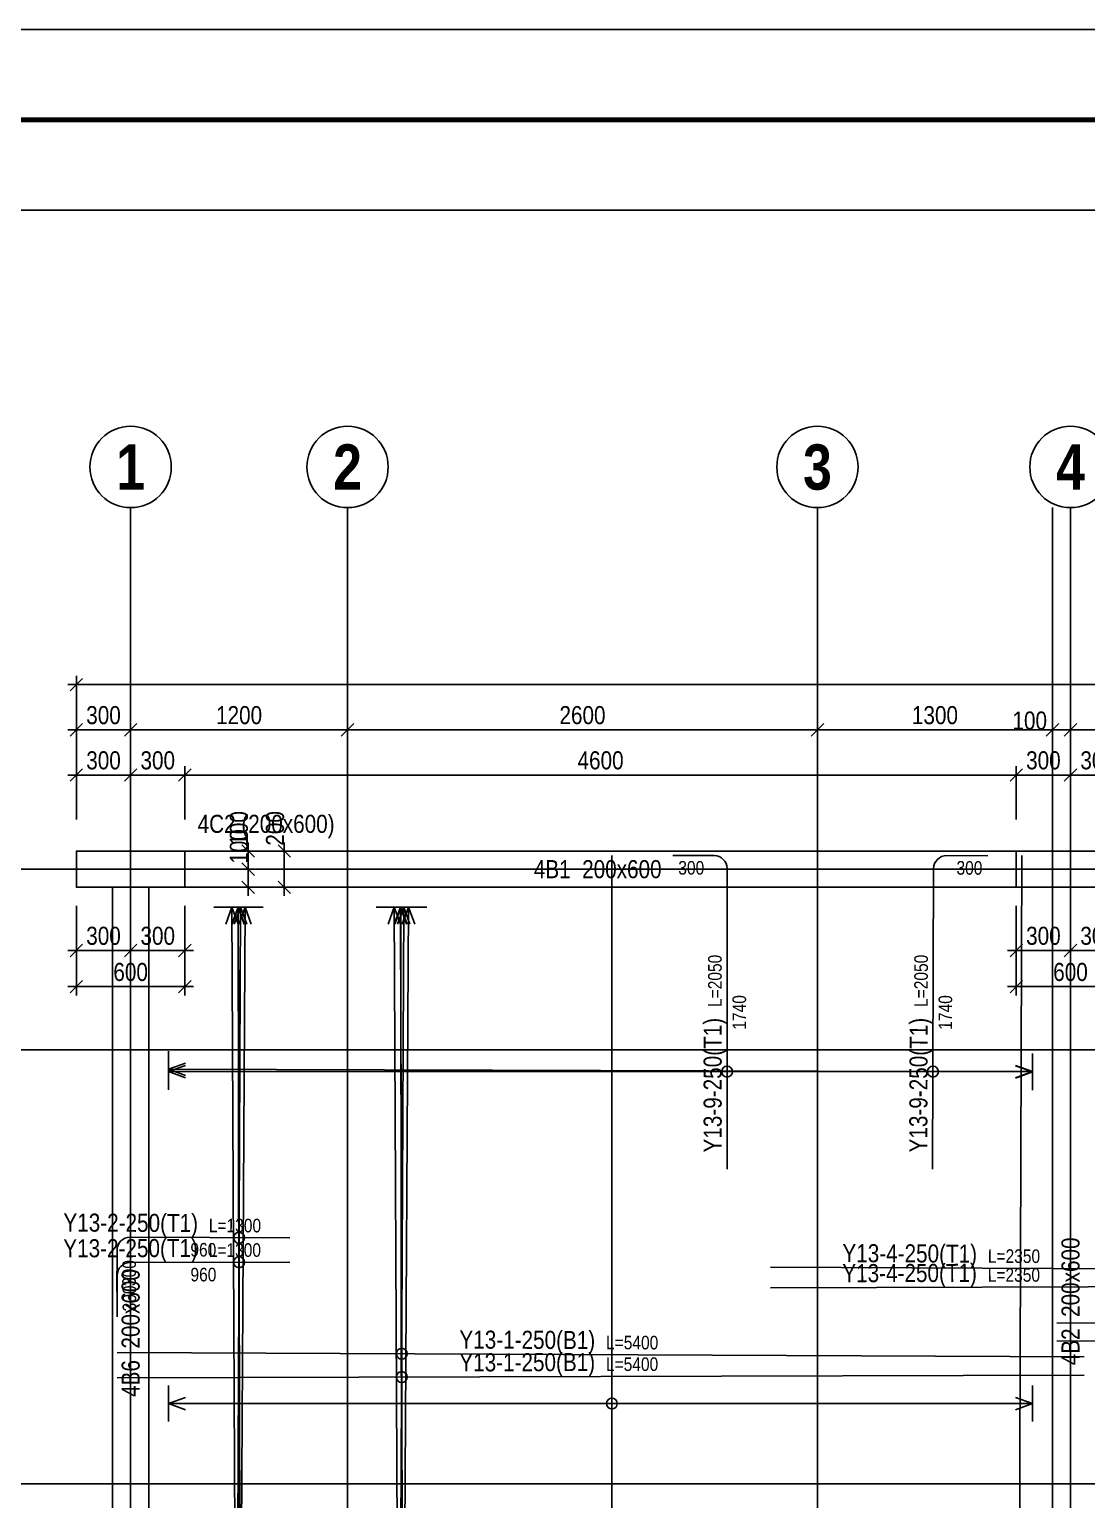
# Model space of a CAD drawing. Extents: x 0 to 206258, y -403073 to 0.
# Drawn here: x 140424 to 146273, y -19780 to -11647 of the extents above; entities that cross this region are included whole.
import ezdxf
from ezdxf.enums import TextEntityAlignment as Align
from ezdxf.lldxf.tags import DXFTag

# ---------------------------------------------------------------- set-up
doc = ezdxf.new("R2010")
doc.units = 0
doc.header["$LTSCALE"] = 1000
for name, color, linetype in [('Axis Circle(Dir 2)', 150, 'Continuous'), ('Axis Label(Dir 2)', 7, 'Continuous'), ('Axis Line(Dir 1)', 8, 'CENTER2'), ('Axis Line(Dir 2)', 150, 'CENTER2'), ('Column Line', 7, 'Continuous'), ('Dimension Line', 5, 'Continuous'), ('Rebar Label', 6, 'Continuous'), ('Rebar Length Text', 8, 'Continuous'), ('Rebar Line', 7, 'Continuous'), ('Rebar Span Line', 5, 'Continuous'), ('SHEETSUMMARY-50', 1, 'Continuous'), ('SheetView', 40, 'Continuous'), ('SheetViewOut', 231, 'Continuous'), ('Top Rebar Label', 6, 'Continuous'), ('Top Rebar Length Text', 8, 'Continuous'), ('Top Rebar Line', 7, 'Continuous'), ('Top Rebar Span Line', 5, 'Continuous')]:
    doc.layers.add(name, color=color, linetype=linetype)
for name, color, linetype, true_color in [('Beam Label', 159, 'Continuous', 0x35424f), ('Beam Line', 159, 'HIDDEN2', 0x35424f), ('Column Label', 159, 'Continuous', 0x35424f), ('Ghost Axis Line', 254, 'Continuous', 0xbebebe)]:
    doc.layers.add(name, color=color, linetype=linetype, true_color=true_color)
doc.styles.add('Axis Label(Dir 2)', font='ARIALNB.TTF', dxfattribs={"height": 250})
doc.styles.add('Beam Label', font='ARIALN.TTF', dxfattribs={"height": 100})
doc.styles.add('Column Label', font='ARIALN.TTF', dxfattribs={"height": 100})
doc.styles.add('Dimension Text', font='ARIALN.TTF', dxfattribs={"height": 100})
doc.styles.add('Rebar Label', font='ARIALN.TTF', dxfattribs={"height": 100})
doc.styles.add('Rebar Length Text', font='ARIALN.TTF', dxfattribs={"height": 75})
doc.styles.add('Top Rebar Label', font='ARIALN.TTF', dxfattribs={"height": 100})
doc.styles.add('Top Rebar Length Text', font='ARIALN.TTF', dxfattribs={"height": 75})
tags = doc.linetypes.add('CENTER2', pattern=[1.125, 0.75, -0.125, 0.125, -0.125]).pattern_tags.tags
tags[10:11] = [DXFTag(74, 4), DXFTag(75, 0), DXFTag(340, '0'), DXFTag(46, 0.0), DXFTag(50, 0.0), DXFTag(44, 0.0), DXFTag(45, 0.0)]
tags[8:9] = [DXFTag(74, 4), DXFTag(75, 0), DXFTag(340, '0'), DXFTag(46, 0.0), DXFTag(50, 0.0), DXFTag(44, 0.0), DXFTag(45, 0.0)]
tags[6:7] = [DXFTag(74, 4), DXFTag(75, 0), DXFTag(340, '0'), DXFTag(46, 0.0), DXFTag(50, 0.0), DXFTag(44, 0.0), DXFTag(45, 0.0)]
tags[4:5] = [DXFTag(74, 4), DXFTag(75, 0), DXFTag(340, '0'), DXFTag(46, 0.0), DXFTag(50, 0.0), DXFTag(44, 0.0), DXFTag(45, 0.0)]
tags = doc.linetypes.add('HIDDEN2', pattern=[0.1875, 0.125, -0.0625]).pattern_tags.tags
tags[6:7] = [DXFTag(74, 4), DXFTag(75, 0), DXFTag(340, '0'), DXFTag(46, 0.0), DXFTag(50, 0.0), DXFTag(44, 0.0), DXFTag(45, 0.0)]
tags[4:5] = [DXFTag(74, 4), DXFTag(75, 0), DXFTag(340, '0'), DXFTag(46, 0.0), DXFTag(50, 0.0), DXFTag(44, 0.0), DXFTag(45, 0.0)]
doc.dimstyles.get("Standard").update_dxf_attribs({"dimtxt": 100, "dimasz": 30, "dimexe": 48.3, "dimexo": 103.5, "dimgap": 30, "dimtad": 1, "dimtoh": 1, "dimdec": 1, "dimdsep": 46, "dimtxsty": 'Dimension Text', "dimblk": 'PCDIM_TICK', "dimcen": 0.09, "dimclrd": 5, "dimclre": 5, "dimclrt": 5, "dimadec": 1, "dimazin": 0, "dimtp": 1, "dimtm": 1, "dimtfac": 1, "dimtdec": 4, "dimtofl": 0, "dimtmove": 0, "dimatfit": 3, "dimfxl": 1, "dimtolj": 1, "dimtzin": 0, "dimarcsym": 0})

# ---------------------------------------------------------------- blocks, each defined once
blk = doc.blocks.new('PCDIM_TICK')
at = {"layer": 'Dimension Line', "color": 0, "transparency": 33554687}
for p, q in [((1.15, 1.15), (-1.15, -1.15)), ((1.61, 0), (0, 0))]:
    blk.add_line(p, q, dxfattribs=at)
blk = doc.blocks.new('*U1080')
at = {"layer": 'Dimension Line', "color": 5, "true_color": 0x0000ff, "transparency": 16777216}
for p, q in [((145884.3, -16495.7), (145884.3, -16790.5)), ((146184.3, -16495.7), (146184.3, -16790.5)), ((145884.3, -16742.2), (146184.3, -16742.2))]:
    blk.add_line(p, q, dxfattribs=at)
at = {"layer": 'Dimension Line', "color": 5, "true_color": 0x0000ff, "transparency": 16777216, "xscale": 30, "yscale": 30, "rotation": 180.0000000000004}
blk.add_blockref('PCDIM_TICK', (145884.3, -16742.2), dxfattribs=at)
at = {"layer": 'Dimension Line', "color": 5, "true_color": 0x0000ff, "transparency": 16777216, "xscale": 30, "yscale": 30}
blk.add_blockref('PCDIM_TICK', (146184.3, -16742.2), dxfattribs=at)
at = {"layer": 'Dimension Line', "color": 5, "true_color": 0x0000ff, "transparency": 16777216, "insert": (146034.3, -16712.2), "char_height": 100, "width": 181.501, "attachment_point": 8, "style": 'Dimension Text'}
blk.add_mtext('300', dxfattribs=at)
blk = doc.blocks.new('*U1081')
at = {"layer": 'Dimension Line', "color": 5, "true_color": 0x0000ff, "transparency": 16777216}
for p, q in [((146184.3, -16495.7), (146184.3, -16790.5)), ((146484.3, -16495.7), (146484.3, -16790.5)), ((146184.3, -16742.2), (146484.3, -16742.2))]:
    blk.add_line(p, q, dxfattribs=at)
at = {"layer": 'Dimension Line', "color": 5, "true_color": 0x0000ff, "transparency": 16777216, "xscale": 30, "yscale": 30, "rotation": 180.0000000000004}
blk.add_blockref('PCDIM_TICK', (146184.3, -16742.2), dxfattribs=at)
at = {"layer": 'Dimension Line', "color": 5, "true_color": 0x0000ff, "transparency": 16777216, "xscale": 30, "yscale": 30}
blk.add_blockref('PCDIM_TICK', (146484.3, -16742.2), dxfattribs=at)
at = {"layer": 'Dimension Line', "color": 5, "true_color": 0x0000ff, "transparency": 16777216, "insert": (146334.3, -16712.2), "char_height": 100, "width": 181.501, "attachment_point": 8, "style": 'Dimension Text'}
blk.add_mtext('300', dxfattribs=at)
blk = doc.blocks.new('*U1082')
at = {"layer": 'Dimension Line', "color": 5, "true_color": 0x0000ff, "transparency": 16777216}
for p, q in [((145884.3, -16495.7), (145884.3, -16990.5)), ((146484.3, -16495.7), (146484.3, -16990.5)), ((145884.3, -16942.2), (146484.3, -16942.2))]:
    blk.add_line(p, q, dxfattribs=at)
at = {"layer": 'Dimension Line', "color": 5, "true_color": 0x0000ff, "transparency": 16777216, "xscale": 30, "yscale": 30, "rotation": 180.0000000000004}
blk.add_blockref('PCDIM_TICK', (145884.3, -16942.2), dxfattribs=at)
at = {"layer": 'Dimension Line', "color": 5, "true_color": 0x0000ff, "transparency": 16777216, "xscale": 30, "yscale": 30}
blk.add_blockref('PCDIM_TICK', (146484.3, -16942.2), dxfattribs=at)
at = {"layer": 'Dimension Line', "color": 5, "true_color": 0x0000ff, "transparency": 16777216, "insert": (146184.3, -16912.2), "char_height": 100, "width": 181.97, "attachment_point": 8, "style": 'Dimension Text'}
blk.add_mtext('600', dxfattribs=at)
blk = doc.blocks.new('*U1200')
at = {"layer": 'Dimension Line', "color": 5, "true_color": 0x0000ff, "transparency": 16777216}
for p, q in [((140684.3, -16495.7), (140684.3, -16790.5)), ((140984.3, -16495.7), (140984.3, -16790.5)), ((140684.3, -16742.2), (140984.3, -16742.2))]:
    blk.add_line(p, q, dxfattribs=at)
at = {"layer": 'Dimension Line', "color": 5, "true_color": 0x0000ff, "transparency": 16777216, "xscale": 30, "yscale": 30, "rotation": 180.0000000000004}
blk.add_blockref('PCDIM_TICK', (140684.3, -16742.2), dxfattribs=at)
at = {"layer": 'Dimension Line', "color": 5, "true_color": 0x0000ff, "transparency": 16777216, "xscale": 30, "yscale": 30}
blk.add_blockref('PCDIM_TICK', (140984.3, -16742.2), dxfattribs=at)
at = {"layer": 'Dimension Line', "color": 5, "true_color": 0x0000ff, "transparency": 16777216, "insert": (140834.3, -16712.2), "char_height": 100, "width": 181.501, "attachment_point": 8, "style": 'Dimension Text'}
blk.add_mtext('300', dxfattribs=at)
blk = doc.blocks.new('*U1201')
at = {"layer": 'Dimension Line', "color": 5, "true_color": 0x0000ff, "transparency": 16777216}
for p, q in [((140984.3, -16495.7), (140984.3, -16790.5)), ((141284.3, -16495.7), (141284.3, -16790.5)), ((140984.3, -16742.2), (141284.3, -16742.2))]:
    blk.add_line(p, q, dxfattribs=at)
at = {"layer": 'Dimension Line', "color": 5, "true_color": 0x0000ff, "transparency": 16777216, "xscale": 30, "yscale": 30, "rotation": 180.0000000000004}
blk.add_blockref('PCDIM_TICK', (140984.3, -16742.2), dxfattribs=at)
at = {"layer": 'Dimension Line', "color": 5, "true_color": 0x0000ff, "transparency": 16777216, "xscale": 30, "yscale": 30}
blk.add_blockref('PCDIM_TICK', (141284.3, -16742.2), dxfattribs=at)
at = {"layer": 'Dimension Line', "color": 5, "true_color": 0x0000ff, "transparency": 16777216, "insert": (141134.3, -16712.2), "char_height": 100, "width": 181.501, "attachment_point": 8, "style": 'Dimension Text'}
blk.add_mtext('300', dxfattribs=at)
blk = doc.blocks.new('*U1202')
at = {"layer": 'Dimension Line', "color": 5, "true_color": 0x0000ff, "transparency": 16777216}
for p, q in [((140684.3, -16495.7), (140684.3, -16990.5)), ((141284.3, -16495.7), (141284.3, -16990.5)), ((140684.3, -16942.2), (141284.3, -16942.2))]:
    blk.add_line(p, q, dxfattribs=at)
at = {"layer": 'Dimension Line', "color": 5, "true_color": 0x0000ff, "transparency": 16777216, "xscale": 30, "yscale": 30, "rotation": 180.0000000000004}
blk.add_blockref('PCDIM_TICK', (140684.3, -16942.2), dxfattribs=at)
at = {"layer": 'Dimension Line', "color": 5, "true_color": 0x0000ff, "transparency": 16777216, "xscale": 30, "yscale": 30}
blk.add_blockref('PCDIM_TICK', (141284.3, -16942.2), dxfattribs=at)
at = {"layer": 'Dimension Line', "color": 5, "true_color": 0x0000ff, "transparency": 16777216, "insert": (140984.3, -16912.2), "char_height": 100, "width": 181.97, "attachment_point": 8, "style": 'Dimension Text'}
blk.add_mtext('600', dxfattribs=at)
blk = doc.blocks.new('*U1203')
at = {"layer": 'Dimension Line', "color": 5, "true_color": 0x0000ff, "transparency": 16777216}
for p, q in [((141634.3, -16292.2), (141634.3, -16262.2)), ((141387.8, -16292.2), (141682.6, -16292.2)), ((141634.3, -16392.2), (141634.3, -16292.2)), ((141387.8, -16392.2), (141682.6, -16392.2))]:
    blk.add_line(p, q, dxfattribs=at)
at = {"layer": 'Dimension Line', "color": 5, "true_color": 0x0000ff, "transparency": 16777216, "xscale": 30, "yscale": 30}
for p, rotation in [((141634.3, -16292.2), 89.99999999999447), ((141634.3, -16392.2), 269.9999999999834)]:
    blk.add_blockref('PCDIM_TICK', p, dxfattribs=dict(at, rotation=rotation))
at = {"layer": 'Dimension Line', "color": 5, "true_color": 0x0000ff, "transparency": 16777216, "insert": (141634.3, -16262.2), "char_height": 100, "width": 173.928, "attachment_point": 7, "rotation": 90, "style": 'Dimension Text'}
blk.add_mtext('100', dxfattribs=at)
blk = doc.blocks.new('*U1204')
at = {"layer": 'Dimension Line', "color": 5, "true_color": 0x0000ff, "transparency": 16777216}
for p, q in [((141634.3, -16192.2), (141634.3, -16162.2)), ((141387.8, -16192.2), (141682.6, -16192.2)), ((141634.3, -16292.2), (141634.3, -16192.2)), ((141387.8, -16292.2), (141682.6, -16292.2))]:
    blk.add_line(p, q, dxfattribs=at)
at = {"layer": 'Dimension Line', "color": 5, "true_color": 0x0000ff, "transparency": 16777216, "xscale": 30, "yscale": 30}
for p, rotation in [((141634.3, -16192.2), 89.99999999999447), ((141634.3, -16292.2), 269.9999999999834)]:
    blk.add_blockref('PCDIM_TICK', p, dxfattribs=dict(at, rotation=rotation))
at = {"layer": 'Dimension Line', "color": 5, "true_color": 0x0000ff, "transparency": 16777216, "insert": (141634.3, -16162.2), "char_height": 100, "width": 173.928, "attachment_point": 7, "rotation": 90, "style": 'Dimension Text'}
blk.add_mtext('100', dxfattribs=at)
blk = doc.blocks.new('*U1205')
at = {"layer": 'Dimension Line', "color": 5, "true_color": 0x0000ff, "transparency": 16777216}
for p, q in [((141834.3, -16192.2), (141834.3, -16162.2)), ((141387.8, -16192.2), (141882.6, -16192.2)), ((141834.3, -16392.2), (141834.3, -16192.2)), ((141387.8, -16392.2), (141882.6, -16392.2))]:
    blk.add_line(p, q, dxfattribs=at)
at = {"layer": 'Dimension Line', "color": 5, "true_color": 0x0000ff, "transparency": 16777216, "xscale": 30, "yscale": 30}
for p, rotation in [((141834.3, -16192.2), 89.99999999999447), ((141834.3, -16392.2), 269.9999999999834)]:
    blk.add_blockref('PCDIM_TICK', p, dxfattribs=dict(at, rotation=rotation))
at = {"layer": 'Dimension Line', "color": 5, "true_color": 0x0000ff, "transparency": 16777216, "insert": (141834.3, -16162.2), "char_height": 100, "width": 182.775, "attachment_point": 7, "rotation": 90, "style": 'Dimension Text'}
blk.add_mtext('200', dxfattribs=at)
blk = doc.blocks.new('*U1218')
at = {"layer": 'Dimension Line', "color": 5, "true_color": 0x0000ff, "transparency": 16777216}
for p, q in [((146184.3, -16018), (146184.3, -15723.2)), ((146484.3, -15771.5), (146184.3, -15771.5)), ((146484.3, -16018), (146484.3, -15723.2))]:
    blk.add_line(p, q, dxfattribs=at)
at = {"layer": 'Dimension Line', "color": 5, "true_color": 0x0000ff, "transparency": 16777216, "xscale": 30, "yscale": 30, "rotation": 180.0000000000004}
blk.add_blockref('PCDIM_TICK', (146184.3, -15771.5), dxfattribs=at)
at = {"layer": 'Dimension Line', "color": 5, "true_color": 0x0000ff, "transparency": 16777216, "xscale": 30, "yscale": 30}
blk.add_blockref('PCDIM_TICK', (146484.3, -15771.5), dxfattribs=at)
at = {"layer": 'Dimension Line', "color": 5, "true_color": 0x0000ff, "transparency": 16777216, "insert": (146334.3, -15741.5), "char_height": 100, "width": 181.501, "attachment_point": 8, "style": 'Dimension Text'}
blk.add_mtext('300', dxfattribs=at)
blk = doc.blocks.new('*U1219')
at = {"layer": 'Dimension Line', "color": 5, "true_color": 0x0000ff, "transparency": 16777216}
for p, q in [((145884.3, -16018), (145884.3, -15723.2)), ((146184.3, -15771.5), (145884.3, -15771.5)), ((146184.3, -16018), (146184.3, -15723.2))]:
    blk.add_line(p, q, dxfattribs=at)
at = {"layer": 'Dimension Line', "color": 5, "true_color": 0x0000ff, "transparency": 16777216, "xscale": 30, "yscale": 30, "rotation": 180.0000000000004}
blk.add_blockref('PCDIM_TICK', (145884.3, -15771.5), dxfattribs=at)
at = {"layer": 'Dimension Line', "color": 5, "true_color": 0x0000ff, "transparency": 16777216, "xscale": 30, "yscale": 30}
blk.add_blockref('PCDIM_TICK', (146184.3, -15771.5), dxfattribs=at)
at = {"layer": 'Dimension Line', "color": 5, "true_color": 0x0000ff, "transparency": 16777216, "insert": (146034.3, -15741.5), "char_height": 100, "width": 181.501, "attachment_point": 8, "style": 'Dimension Text'}
blk.add_mtext('300', dxfattribs=at)
blk = doc.blocks.new('*U1220')
at = {"layer": 'Dimension Line', "color": 5, "true_color": 0x0000ff, "transparency": 16777216}
for p, q in [((141284.3, -16018), (141284.3, -15723.2)), ((145884.3, -15771.5), (141284.3, -15771.5)), ((145884.3, -16018), (145884.3, -15723.2))]:
    blk.add_line(p, q, dxfattribs=at)
at = {"layer": 'Dimension Line', "color": 5, "true_color": 0x0000ff, "transparency": 16777216, "xscale": 30, "yscale": 30, "rotation": 180.0000000000004}
blk.add_blockref('PCDIM_TICK', (141284.3, -15771.5), dxfattribs=at)
at = {"layer": 'Dimension Line', "color": 5, "true_color": 0x0000ff, "transparency": 16777216, "xscale": 30, "yscale": 30}
blk.add_blockref('PCDIM_TICK', (145884.3, -15771.5), dxfattribs=at)
at = {"layer": 'Dimension Line', "color": 5, "true_color": 0x0000ff, "transparency": 16777216, "insert": (143584.3, -15741.5), "char_height": 100, "width": 249.196, "attachment_point": 8, "style": 'Dimension Text'}
blk.add_mtext('4600', dxfattribs=at)
blk = doc.blocks.new('*U1221')
at = {"layer": 'Dimension Line', "color": 5, "true_color": 0x0000ff, "transparency": 16777216}
for p, q in [((140984.3, -16018), (140984.3, -15723.2)), ((141284.3, -15771.5), (140984.3, -15771.5)), ((141284.3, -16018), (141284.3, -15723.2))]:
    blk.add_line(p, q, dxfattribs=at)
at = {"layer": 'Dimension Line', "color": 5, "true_color": 0x0000ff, "transparency": 16777216, "xscale": 30, "yscale": 30, "rotation": 180.0000000000004}
blk.add_blockref('PCDIM_TICK', (140984.3, -15771.5), dxfattribs=at)
at = {"layer": 'Dimension Line', "color": 5, "true_color": 0x0000ff, "transparency": 16777216, "xscale": 30, "yscale": 30}
blk.add_blockref('PCDIM_TICK', (141284.3, -15771.5), dxfattribs=at)
at = {"layer": 'Dimension Line', "color": 5, "true_color": 0x0000ff, "transparency": 16777216, "insert": (141134.3, -15741.5), "char_height": 100, "width": 181.501, "attachment_point": 8, "style": 'Dimension Text'}
blk.add_mtext('300', dxfattribs=at)
blk = doc.blocks.new('*U1222')
at = {"layer": 'Dimension Line', "color": 5, "true_color": 0x0000ff, "transparency": 16777216}
for p, q in [((140684.3, -16018), (140684.3, -15723.2)), ((140984.3, -15771.5), (140684.3, -15771.5)), ((140984.3, -16018), (140984.3, -15723.2))]:
    blk.add_line(p, q, dxfattribs=at)
at = {"layer": 'Dimension Line', "color": 5, "true_color": 0x0000ff, "transparency": 16777216, "xscale": 30, "yscale": 30, "rotation": 180.0000000000004}
blk.add_blockref('PCDIM_TICK', (140684.3, -15771.5), dxfattribs=at)
at = {"layer": 'Dimension Line', "color": 5, "true_color": 0x0000ff, "transparency": 16777216, "xscale": 30, "yscale": 30}
blk.add_blockref('PCDIM_TICK', (140984.3, -15771.5), dxfattribs=at)
at = {"layer": 'Dimension Line', "color": 5, "true_color": 0x0000ff, "transparency": 16777216, "insert": (140834.3, -15741.5), "char_height": 100, "width": 181.501, "attachment_point": 8, "style": 'Dimension Text'}
blk.add_mtext('300', dxfattribs=at)
blk = doc.blocks.new('*U1230')
at = {"layer": 'Dimension Line', "color": 5, "true_color": 0x0000ff, "transparency": 16777216}
for p, q in [((146184.3, -16018), (146184.3, -15473.2)), ((147984.3, -15521.5), (146184.3, -15521.5)), ((147984.3, -16018), (147984.3, -15473.2))]:
    blk.add_line(p, q, dxfattribs=at)
at = {"layer": 'Dimension Line', "color": 5, "true_color": 0x0000ff, "transparency": 16777216, "xscale": 30, "yscale": 30, "rotation": 180.0000000000004}
blk.add_blockref('PCDIM_TICK', (146184.3, -15521.5), dxfattribs=at)
at = {"layer": 'Dimension Line', "color": 5, "true_color": 0x0000ff, "transparency": 16777216, "xscale": 30, "yscale": 30}
blk.add_blockref('PCDIM_TICK', (147984.3, -15521.5), dxfattribs=at)
at = {"layer": 'Dimension Line', "color": 5, "true_color": 0x0000ff, "transparency": 16777216, "insert": (147084.3, -15491.5), "char_height": 100, "width": 238.405, "attachment_point": 8, "style": 'Dimension Text'}
blk.add_mtext('1800', dxfattribs=at)
blk = doc.blocks.new('*U1231')
at = {"layer": 'Dimension Line', "color": 5, "true_color": 0x0000ff, "transparency": 16777216}
for p, q in [((146084.3, -15521.5), (146054.3, -15521.5)), ((146084.3, -16018), (146084.3, -15473.2)), ((146184.3, -15521.5), (146084.3, -15521.5)), ((146184.3, -16018), (146184.3, -15473.2))]:
    blk.add_line(p, q, dxfattribs=at)
at = {"layer": 'Dimension Line', "color": 5, "true_color": 0x0000ff, "transparency": 16777216, "xscale": 30, "yscale": 30, "rotation": 180.0000000000004}
blk.add_blockref('PCDIM_TICK', (146084.3, -15521.5), dxfattribs=at)
at = {"layer": 'Dimension Line', "color": 5, "true_color": 0x0000ff, "transparency": 16777216, "xscale": 30, "yscale": 30}
blk.add_blockref('PCDIM_TICK', (146184.3, -15521.5), dxfattribs=at)
at = {"layer": 'Dimension Line', "color": 5, "true_color": 0x0000ff, "transparency": 16777216, "insert": (146054.3, -15521.5), "char_height": 100, "width": 173.928, "attachment_point": 9, "style": 'Dimension Text'}
blk.add_mtext('100', dxfattribs=at)
blk = doc.blocks.new('*U1232')
at = {"layer": 'Dimension Line', "color": 5, "true_color": 0x0000ff, "transparency": 16777216}
for p, q in [((144784.3, -16018), (144784.3, -15473.2)), ((146084.3, -15521.5), (144784.3, -15521.5)), ((146084.3, -16018), (146084.3, -15473.2))]:
    blk.add_line(p, q, dxfattribs=at)
at = {"layer": 'Dimension Line', "color": 5, "true_color": 0x0000ff, "transparency": 16777216, "xscale": 30, "yscale": 30, "rotation": 180.0000000000004}
blk.add_blockref('PCDIM_TICK', (144784.3, -15521.5), dxfattribs=at)
at = {"layer": 'Dimension Line', "color": 5, "true_color": 0x0000ff, "transparency": 16777216, "xscale": 30, "yscale": 30}
blk.add_blockref('PCDIM_TICK', (146084.3, -15521.5), dxfattribs=at)
at = {"layer": 'Dimension Line', "color": 5, "true_color": 0x0000ff, "transparency": 16777216, "insert": (145434.3, -15491.5), "char_height": 100, "width": 238.405, "attachment_point": 8, "style": 'Dimension Text'}
blk.add_mtext('1300', dxfattribs=at)
blk = doc.blocks.new('*U1233')
at = {"layer": 'Dimension Line', "color": 5, "true_color": 0x0000ff, "transparency": 16777216}
for p, q in [((142184.3, -16018), (142184.3, -15473.2)), ((144784.3, -15521.5), (142184.3, -15521.5)), ((144784.3, -16018), (144784.3, -15473.2))]:
    blk.add_line(p, q, dxfattribs=at)
at = {"layer": 'Dimension Line', "color": 5, "true_color": 0x0000ff, "transparency": 16777216, "xscale": 30, "yscale": 30, "rotation": 180.0000000000004}
blk.add_blockref('PCDIM_TICK', (142184.3, -15521.5), dxfattribs=at)
at = {"layer": 'Dimension Line', "color": 5, "true_color": 0x0000ff, "transparency": 16777216, "xscale": 30, "yscale": 30}
blk.add_blockref('PCDIM_TICK', (144784.3, -15521.5), dxfattribs=at)
at = {"layer": 'Dimension Line', "color": 5, "true_color": 0x0000ff, "transparency": 16777216, "insert": (143484.3, -15491.5), "char_height": 100, "width": 247.252, "attachment_point": 8, "style": 'Dimension Text'}
blk.add_mtext('2600', dxfattribs=at)
blk = doc.blocks.new('*U1234')
at = {"layer": 'Dimension Line', "color": 5, "true_color": 0x0000ff, "transparency": 16777216}
for p, q in [((140984.3, -16018), (140984.3, -15473.2)), ((142184.3, -15521.5), (140984.3, -15521.5)), ((142184.3, -16018), (142184.3, -15473.2))]:
    blk.add_line(p, q, dxfattribs=at)
at = {"layer": 'Dimension Line', "color": 5, "true_color": 0x0000ff, "transparency": 16777216, "xscale": 30, "yscale": 30, "rotation": 180.0000000000004}
blk.add_blockref('PCDIM_TICK', (140984.3, -15521.5), dxfattribs=at)
at = {"layer": 'Dimension Line', "color": 5, "true_color": 0x0000ff, "transparency": 16777216, "xscale": 30, "yscale": 30}
blk.add_blockref('PCDIM_TICK', (142184.3, -15521.5), dxfattribs=at)
at = {"layer": 'Dimension Line', "color": 5, "true_color": 0x0000ff, "transparency": 16777216, "insert": (141584.3, -15491.5), "char_height": 100, "width": 238.405, "attachment_point": 8, "style": 'Dimension Text'}
blk.add_mtext('1200', dxfattribs=at)
blk = doc.blocks.new('*U1235')
at = {"layer": 'Dimension Line', "color": 5, "true_color": 0x0000ff, "transparency": 16777216}
for p, q in [((140684.3, -16018), (140684.3, -15473.2)), ((140984.3, -15521.5), (140684.3, -15521.5)), ((140984.3, -16018), (140984.3, -15473.2))]:
    blk.add_line(p, q, dxfattribs=at)
at = {"layer": 'Dimension Line', "color": 5, "true_color": 0x0000ff, "transparency": 16777216, "xscale": 30, "yscale": 30, "rotation": 180.0000000000004}
blk.add_blockref('PCDIM_TICK', (140684.3, -15521.5), dxfattribs=at)
at = {"layer": 'Dimension Line', "color": 5, "true_color": 0x0000ff, "transparency": 16777216, "xscale": 30, "yscale": 30}
blk.add_blockref('PCDIM_TICK', (140984.3, -15521.5), dxfattribs=at)
at = {"layer": 'Dimension Line', "color": 5, "true_color": 0x0000ff, "transparency": 16777216, "insert": (140834.3, -15491.5), "char_height": 100, "width": 181.501, "attachment_point": 8, "style": 'Dimension Text'}
blk.add_mtext('300', dxfattribs=at)
blk = doc.blocks.new('*U1236')
at = {"layer": 'Dimension Line', "color": 5, "true_color": 0x0000ff, "transparency": 16777216}
for p, q in [((140684.3, -16018), (140684.3, -15223.2)), ((154084.3, -15271.5), (140684.3, -15271.5)), ((154084.3, -16018), (154084.3, -15223.2))]:
    blk.add_line(p, q, dxfattribs=at)
at = {"layer": 'Dimension Line', "color": 5, "true_color": 0x0000ff, "transparency": 16777216, "xscale": 30, "yscale": 30, "rotation": 180.0000000000004}
blk.add_blockref('PCDIM_TICK', (140684.3, -15271.5), dxfattribs=at)
at = {"layer": 'Dimension Line', "color": 5, "true_color": 0x0000ff, "transparency": 16777216, "xscale": 30, "yscale": 30}
blk.add_blockref('PCDIM_TICK', (154084.3, -15271.5), dxfattribs=at)
at = {"layer": 'Dimension Line', "color": 5, "true_color": 0x0000ff, "transparency": 16777216, "insert": (147384.3, -15241.5), "char_height": 100, "width": 302.882, "attachment_point": 8, "style": 'Dimension Text'}
blk.add_mtext('13400', dxfattribs=at)

msp = doc.modelspace()

# ---------------------------------------------------------------- linework, layer by layer
at = {"layer": 'Axis Circle(Dir 2)', "transparency": 33554687}
for centre in [(140984.29, -14067.207), (142184.29, -14067.207), (144784.29, -14067.207), (146184.29, -14067.207)]:
    msp.add_circle(centre, 225, dxfattribs=at)
at = {"layer": 'Axis Line(Dir 1)', "transparency": 33554687}
for points in [[(138984.29, -16292.207), (156784.29, -16292.207)], [(138984.29, -17292.207), (156784.29, -17292.207)], [(138984.29, -19692.207), (156784.29, -19692.207)]]:
    msp.add_lwpolyline(points, dxfattribs=at)
at = {"layer": 'Axis Line(Dir 2)', "transparency": 33554687}
for points in [[(140984.29, -38092.207), (140984.29, -14292.207)], [(142184.29, -38092.207), (142184.29, -14292.207)], [(144784.29, -38092.207), (144784.29, -14292.207)], [(146184.29, -38092.207), (146184.29, -14292.207)]]:
    msp.add_lwpolyline(points, dxfattribs=at)
at = {"layer": 'Beam Line', "linetype": 'Continuous', "transparency": 33554687}
for points in [[(141284.29, -16192.207), (145884.29, -16192.207)], [(140884.29, -21292.207), (140884.29, -16392.207)]]:
    msp.add_lwpolyline(points, dxfattribs=at)
at = {"layer": 'Beam Line', "transparency": 33554687}
for points in [[(141084.29, -21292.207), (141084.29, -16392.207)], [(141284.29, -16392.207), (145884.29, -16392.207)], [(146084.29, -21292.207), (146084.29, -16392.207)]]:
    msp.add_lwpolyline(points, dxfattribs=at)
at = {"layer": 'Column Line', "transparency": 33554687}
for points in [[(141284.29, -16392.207), (141284.29, -16192.207), (140684.29, -16192.207), (140684.29, -16392.207)], [(146484.29, -16392.207), (146484.29, -16192.207), (145884.29, -16192.207), (145884.29, -16392.207)]]:
    msp.add_lwpolyline(points, close=True, dxfattribs=at)
at = {"layer": 'Ghost Axis Line', "transparency": 33554687}
msp.add_lwpolyline([(146084.29, -38092.207), (146084.29, -14292.207)], dxfattribs=at)
at = {"layer": 'Rebar Label', "transparency": 33554687}
for centre in [(144284.29, -17412.207), (145423.259, -17412.207), (141584.29, -18331.045), (141584.29, -18466.908), (142484.29, -18972.587), (142484.29, -19101.814), (143646.79, -19248.207)]:
    msp.add_circle(centre, 30, dxfattribs=at)
at = {"layer": 'Rebar Line', "transparency": 33554687}
for points in [[(143646.79, -16217.207), (143646.79, -26767.207)], [(145880.497, -26767.206), (145914.627, -16217.208)], [(146109.292, -18801.341), (148059.289, -18810.085)], [(146109.291, -18903.851), (148059.29, -18898.223)], [(140909.292, -18965.525), (146259.289, -18989.516)], [(140909.291, -19106.359), (146259.29, -19090.918)]]:
    msp.add_lwpolyline(points, dxfattribs=at)
at = {"layer": 'Rebar Span Line', "transparency": 33554687}
for p, q in [((142341.983, -16502.676), (142541.981, -16501.734)), ((142376.788, -16502.495), (142576.787, -16501.918)), ((142379.255, -16502.326), (142579.255, -16502.087)), ((142395.369, -16501.757), (142595.367, -16502.654)), ((142441.982, -16502.205), (142408.223, -16596.335)), ((142422.282, -16501.589), (142622.278, -16502.82)), ((142488.983, -26482.208), (142441.982, -16502.205)), ((142441.982, -16502.205), (142476.626, -16596.013)), ((142476.788, -16502.206), (142442.857, -16596.274)), ((142479.255, -16502.207), (142445.166, -16596.217)), ((142450.615, -26482.208), (142495.368, -16502.205)), ((142495.368, -16502.205), (142460.745, -16596.02)), ((142460.864, -26482.209), (142522.28, -16502.205)), ((142505.591, -26482.207), (142476.788, -16502.206)), ((142476.788, -16502.206), (142511.261, -16596.076)), ((142491.207, -26482.207), (142479.255, -16502.207)), ((142479.255, -16502.207), (142513.57, -16596.135)), ((142522.28, -16502.205), (142487.5, -16595.962)), ((142495.368, -16502.205), (142529.149, -16596.327)), ((142522.28, -16502.205), (142555.903, -16596.382)), ((141194.29, -19148.207), (141194.29, -19348.207)), ((145974.29, -19148.207), (145974.29, -19348.207)), ((141194.29, -19248.207), (141288.26, -19214.005)), ((141194.29, -19248.207), (145974.29, -19248.207)), ((141194.29, -19248.207), (141288.26, -19282.409)), ((145974.29, -19248.207), (145880.321, -19214.005)), ((145974.29, -19248.207), (145880.321, -19282.409))]:
    msp.add_line(p, q, dxfattribs=at)
at = {"layer": 'SHEETSUMMARY-50', "transparency": 33554687, "const_width": 28}
msp.add_lwpolyline([(137754.79, -12146.707), (137754.79, -53196.707), (195454.79, -53196.707), (195454.79, -12146.707), (137754.79, -12146.707), (137754.79, -12146.707)], close=True, dxfattribs=at)
at = {"layer": 'SheetView', "transparency": 33554687}
msp.add_lwpolyline([(138254.79, -12646.707), (138254.79, -52696.707), (187205.305, -52696.707), (187205.305, -12646.707)], close=True, dxfattribs=at)
at = {"layer": 'SheetViewOut', "transparency": 33554687}
msp.add_lwpolyline([(136504.79, -53696.707), (136504.79, -11646.707), (195954.79, -11646.707), (195954.79, -53696.707)], close=True, dxfattribs=at)
at = {"layer": 'Top Rebar Line', "transparency": 33554687}
for points in [[(143984.29, -16217.207), (144212.819, -16217.207, -0.41421356), (144284.29, -16288.678), (144284.29, -17952.207)], [(145421.512, -17952.206), (145426.894, -16288.678, -0.41421361), (145498.596, -16217.439), (145727.123, -16218.178)], [(140907.947, -18628.015), (140908.972, -18399.489, -0.41421356), (140980.763, -18328.339), (141864.29, -18332.301)], [(140910.157, -18768.855), (140909.497, -18540.327, -0.41421356), (140980.762, -18468.65), (141864.29, -18466.1)]]:
    msp.add_lwpolyline(points, format="xyb", dxfattribs=at)
for points in [[(144524.293, -18494.23), (146869.285, -18504.746)], [(144524.292, -18608.424), (146869.288, -18601.656)]]:
    msp.add_lwpolyline(points, dxfattribs=at)
at = {"layer": 'Top Rebar Span Line', "transparency": 33554687}
for p, q in [((141444.965, -16502.676), (141644.963, -16501.734)), ((141478.62, -16502.495), (141678.62, -16501.918)), ((141480.017, -16502.326), (141680.017, -16502.087)), ((141492.492, -16501.757), (141692.49, -16502.654)), ((141544.964, -16502.205), (141511.205, -16596.335)), ((141518.324, -16501.589), (141718.321, -16502.82)), ((141578.62, -16502.206), (141544.689, -16596.274)), ((141591.966, -26482.208), (141544.964, -16502.205)), ((141544.964, -16502.205), (141579.609, -16596.013)), ((141580.017, -16502.207), (141545.928, -16596.217)), ((141547.738, -26482.208), (141592.491, -16502.205)), ((141556.907, -26482.209), (141618.322, -16502.205)), ((141592.491, -16502.205), (141557.868, -16596.02)), ((141607.423, -26482.207), (141578.62, -16502.206)), ((141578.62, -16502.206), (141613.093, -16596.076)), ((141591.969, -26482.207), (141580.017, -16502.207)), ((141580.017, -16502.207), (141614.332, -16596.135)), ((141618.322, -16502.205), (141583.543, -16595.962)), ((141592.491, -16502.205), (141626.272, -16596.327)), ((141618.322, -16502.205), (141651.946, -16596.382)), ((141193.966, -17498.525), (141194.613, -17298.526)), ((141194.29, -17312.207), (141194.29, -17512.207)), ((145973.967, -17513.989), (145974.615, -17313.99)), ((145974.29, -17312.207), (145974.29, -17512.207)), ((141194.29, -17398.525), (141288.369, -17364.628)), ((141194.29, -17412.207), (141288.26, -17378.005)), ((145974.291, -17413.989), (141194.29, -17398.525)), ((141194.29, -17398.525), (141288.148, -17433.031)), ((145974.29, -17412.207), (145880.321, -17378.005)), ((145974.291, -17413.989), (145880.433, -17379.483)), ((141194.29, -17412.207), (145974.29, -17412.207)), ((141194.29, -17412.207), (141288.26, -17446.409)), ((145974.291, -17413.989), (145880.212, -17447.887)), ((145974.29, -17412.207), (145880.321, -17446.409))]:
    msp.add_line(p, q, dxfattribs=at)

# ---------------------------------------------------------------- texts
at = {"layer": 'Axis Label(Dir 2)', "transparency": 33554687, "style": 'Axis Label(Dir 2)'}
for s, p in [('1', (140984.29, -14067.207)), ('2', (142184.29, -14067.207)), ('3', (144784.29, -14067.207)), ('4', (146184.29, -14067.207))]:
    msp.add_text(s, height=250, dxfattribs=at).set_placement(p, align=Align.MIDDLE_CENTER)
at = {"layer": 'Beam Label', "transparency": 33554687, "style": 'Beam Label'}
msp.add_text('4B1  200x600 ', height=100, dxfattribs=at).set_placement((143584.29, -16292.207), align=Align.MIDDLE_CENTER)
for s, p in [('4B2  200x600 ', (146184.29, -18667.207)), ('4B6  200x600 ', (140984.29, -18842.207))]:
    msp.add_text(s, height=100, rotation=90, dxfattribs=at).set_placement(p, align=Align.MIDDLE_CENTER)
at = {"layer": 'Column Label', "transparency": 33554687, "style": 'Column Label'}
msp.add_text('4C2 (200x600)', height=100, dxfattribs=at).set_placement((141355.001, -16121.496), align=Align.BOTTOM_LEFT)
at = {"layer": 'Rebar Label', "transparency": 33554687, "style": 'Rebar Label'}
for rotation, p in [(359.74307, (143554.425, -18947.386)), (0.1653616, (143554.204, -19068.726))]:
    msp.add_text(' Y13-1-250(B1)', height=100, rotation=rotation, dxfattribs=at).set_placement(p, align=Align.RIGHT)
at = {"layer": 'Rebar Length Text', "transparency": 33554687, "style": 'Rebar Length Text'}
for rotation, p in [(359.74307, (143614.425, -18947.655)), (0.1653616, (143614.204, -19068.552))]:
    msp.add_text('L=5400', height=75, rotation=rotation, dxfattribs=at).set_placement(p)
at = {"layer": 'Top Rebar Label', "transparency": 33554687, "style": 'Top Rebar Label'}
for s, rotation, p in [(' Y13-9-250(T1)', 90, (144254.29, -17114.707)), (' Y13-9-250(T1)', 89.8146428, (145394.222, -17114.61)), (' Y13-2-250(T1)', 359.74307, (141356.926, -18300.025)), (' Y13-2-250(T1)', 0.1653616, (141356.704, -18437.565)), (' Y13-4-250(T1)', 359.74307, (145666.924, -18469.354)), (' Y13-4-250(T1)', 0.1653616, (145666.703, -18575.127))]:
    msp.add_text(s, height=100, rotation=rotation, dxfattribs=at).set_placement(p, align=Align.RIGHT)
at = {"layer": 'Top Rebar Length Text', "transparency": 33554687, "style": 'Top Rebar Length Text'}
msp.add_text('300', height=75, dxfattribs=at).set_placement((144014.29, -16247.207), align=Align.TOP_LEFT)
msp.add_text('300', height=75, rotation=359.8146332, dxfattribs=at).set_placement((145697.026, -16248.081), align=Align.TOP_RIGHT)
for s, rotation, p in [('L=2050', 90, (144254.29, -17054.707)), ('L=2050', 89.8146428, (145394.416, -17054.61)), ('L=1300', 359.74307, (141416.925, -18300.294)), ('L=1300', 0.1653616, (141416.704, -18437.392)), ('L=2350', 359.74307, (145726.923, -18469.623)), ('L=2350', 0.1653616, (145726.703, -18574.953))]:
    msp.add_text(s, height=75, rotation=rotation, dxfattribs=at).set_placement(p)
for s, rotation, p in [('1740', 90, (144389.29, -17084.707)), ('1740', 89.8146428, (145529.318, -17085.047)), ('960', 359.74307, (141386.32, -18435.158)), ('960', 0.1653616, (141387.094, -18572.478))]:
    msp.add_text(s, height=75, rotation=rotation, dxfattribs=at).set_placement(p, align=Align.CENTER)
for rotation, p in [(89.74307, (140938.081, -18598.15)), (90.1653616, (140940.07, -18738.769))]:
    msp.add_text('300', height=75, rotation=rotation, dxfattribs=at).set_placement(p, align=Align.TOP_LEFT)

# ---------------------------------------------------------------- dimensions: what is measured, and where the dimension line sits
at = {"layer": 'Dimension Line', "transparency": 33554687}
for base, p1, p2, picture, middle in [((147384.29, -15271.496), (154084.29, -16121.496), (140684.29, -16121.496), '*U1236', (147384.29, -15271.496)), ((140834.29, -15521.496), (140984.29, -16121.496), (140684.29, -16121.496), '*U1235', (140834.29, -15521.496)), ((141584.29, -15521.496), (142184.29, -16121.496), (140984.29, -16121.496), '*U1234', (141584.29, -15521.496)), ((143484.29, -15521.496), (144784.29, -16121.496), (142184.29, -16121.496), '*U1233', (143484.29, -15521.496)), ((145434.29, -15521.496), (146084.29, -16121.496), (144784.29, -16121.496), '*U1232', (145434.29, -15521.496)), ((147084.29, -15521.496), (147984.29, -16121.496), (146184.29, -16121.496), '*U1230', (147084.29, -15521.496)), ((146134.29, -15521.496), (146184.29, -16121.496), (146084.29, -16121.496), '*U1231', (146134.29, -15521.496)), ((140834.29, -15771.496), (140984.29, -16121.496), (140684.29, -16121.496), '*U1222', (140834.29, -15771.496)), ((141134.29, -15771.496), (141284.29, -16121.496), (140984.29, -16121.496), '*U1221', (141134.29, -15771.496)), ((143584.29, -15771.496), (145884.29, -16121.496), (141284.29, -16121.496), '*U1220', (143584.29, -15771.496)), ((146034.29, -15771.496), (146184.29, -16121.496), (145884.29, -16121.496), '*U1219', (146034.29, -15771.496)), ((146334.29, -15771.496), (146484.29, -16121.496), (146184.29, -16121.496), '*U1218', (146334.29, -15771.496))]:
    dim = msp.add_linear_dim(base=base, p1=p1, p2=p2, angle=180, dimstyle='Standard', override={"dimscale": 1, "dimtxt": 100, "dimasz": 30, "dimexe": 48.3, "dimexo": 103.5, "dimgap": 30, "dimtad": 1, "dimtih": 0, "dimdec": 1, "dimlfac": 1, "dimzin": 8, "dimlunit": 2, "dimpost": '', "dimtxsty": 'Dimension Text', "dimblk": 'PCDIM_TICK', "dimse1": 0, "dimse2": 0, "dimsd2": 0, "dimclrd": 5, "dimclre": 5, "dimclrt": 5, "dimaunit": 0, "dimadec": 1, "dimazin": 0, "dimtol": 0, "dimtp": 1, "dimtm": 1, "dimtmove": 0}, dxfattribs=at)
    dim.commit()
    dim.dimension.update_dxf_attribs({"geometry": picture, "text_midpoint": middle})
for p1, p2, distance, picture, middle in [((141284.29, -16292.207), (141284.29, -16192.207), -350, '*U1204', (141634.29, -16242.207)), ((141284.29, -16392.207), (141284.29, -16192.207), -550, '*U1205', (141834.29, -16292.207)), ((141284.29, -16392.207), (141284.29, -16292.207), -350, '*U1203', (141634.29, -16342.207)), ((140684.29, -16392.207), (140984.29, -16392.207), -350, '*U1200', (140834.29, -16742.207)), ((140684.29, -16392.207), (141284.29, -16392.207), -550, '*U1202', (140984.29, -16942.207)), ((140984.29, -16392.207), (141284.29, -16392.207), -350, '*U1201', (141134.29, -16742.207)), ((145884.29, -16392.207), (146184.29, -16392.207), -350, '*U1080', (146034.29, -16742.207)), ((145884.29, -16392.207), (146484.29, -16392.207), -550, '*U1082', (146184.29, -16942.207)), ((146184.29, -16392.207), (146484.29, -16392.207), -350, '*U1081', (146334.29, -16742.207))]:
    dim = msp.add_aligned_dim(p1=p1, p2=p2, distance=distance, dimstyle='Standard', override={"dimscale": 1, "dimtxt": 100, "dimasz": 30, "dimexe": 48.3, "dimexo": 103.5, "dimgap": 30, "dimtad": 1, "dimtih": 0, "dimdec": 1, "dimlfac": 1, "dimzin": 8, "dimlunit": 2, "dimpost": '', "dimtxsty": 'Dimension Text', "dimblk": 'PCDIM_TICK', "dimse1": 0, "dimse2": 0, "dimsd2": 0, "dimclrd": 5, "dimclre": 5, "dimclrt": 5, "dimaunit": 0, "dimadec": 1, "dimazin": 0, "dimtol": 0, "dimtp": 1, "dimtm": 1, "dimtmove": 0}, dxfattribs=at)
    dim.commit()
    dim.dimension.update_dxf_attribs({"geometry": picture, "text_midpoint": middle})

doc.saveas('drawing.dxf')
